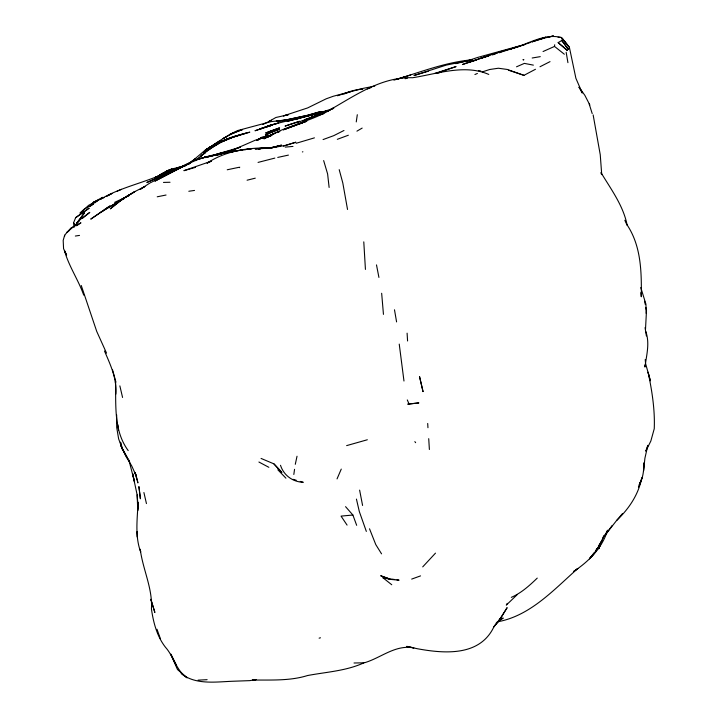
<?xml version="1.0" encoding="UTF-8"?>
<svg xmlns="http://www.w3.org/2000/svg" width="718" height="718" viewBox="0 0 718 718"><rect width="100%" height="100%" fill="white"/><g stroke="black" fill="none" stroke-linecap="round" stroke-linejoin="round"><path stroke-width="1.08" d="M64.647 236.285L64.647 235.271L66.882 232.56M644.979 364.95L644.952 367.077C646.487 355.159 649.97 343.446 645.805 331.51M645.509 329.23L646.487 310.589L645.859 307.475M293.824 474.472L294.551 469.321M356.254 121.916L357.304 114.718M554.449 46.41L554.727 44.758M295.295 464.313L297.028 456.235M64.647 235.271L63.184 240.395L63.579 248.742L66.433 254.746M74.205 227.211L73.541 222.93L75.65 217.662L89.032 208.247L75.65 217.662M568.997 48.537L568.297 49.38L561.79 40.477L562.481 38.835M337.038 478.897L341.265 469.096M239.471 167.671L239.731 167.15M604.152 536.642L607.581 530.216C602.205 548.04 588.625 561.593 573.494 571.582L577.819 568.494C553.892 589.604 530.387 615.865 497.565 621.806M640.052 482.99C643.301 476.878 643.902 469.751 643.777 462.939L643.534 470.999L644.917 458.201L647.833 445.348L645.805 451.182L650.84 441.04L654.242 428.763C655.04 409.852 651.989 390.646 648.076 372.184L650.382 380.8L645.572 363.523L645.222 359.512M507.267 603.344L506.298 605.103L517.382 594.486M638.437 487.118L642.179 477.587L639.226 485.144L641.057 481.123C637.144 496.685 627.954 509.753 616.448 520.685L604.655 535.745L612.221 525.432M595.581 550.859L596.703 549.019M598.39 546.245L601.774 540.717L595.877 551.505L589.505 558.748L594.612 552.115M595.563 551.2L597.807 547.96L596.523 549.62M79.07 221.144L76.593 223.172L84.553 212.761L75.57 225.102L73.541 222.93M616.574 520.532L622.407 513.657M589.505 558.748L593.885 553.623L592.646 555.068M68.748 231.133L67.007 232.327L70.911 228.046L80.954 222.813L76.593 225.784M161.703 175.057C167.77 168.147 177.911 168.362 186.016 165.302M422.722 566.879L435.485 553.138M101.13 198.877C119.134 188.287 140.243 183.584 159.593 175.569L155.259 177.283L178.809 167.276L186.276 165.337M91.186 204.63L93.412 202.341L102.62 197.324L100.152 199.371M76.593 223.172L80.596 219.241L89.795 212.375L82.373 218.443M81.915 211.864L80.138 213.075L84.096 209.288L93.484 204.002L89.921 206.416M537.244 578.107C529.462 585.601 521.34 592.978 511.324 597.358M80.138 213.075L88.646 205.321L97.989 200.304L94.588 203.077M160.572 175.614L163.857 172.715L159.54 175.12L172.051 168.909L167.465 170.588L159.54 175.12M67.007 232.327L76.081 224.42M195.718 160.661L205.303 152.53L200.977 155.806L212.734 146.876L220.507 142.496L203.867 152.719L215.795 144.722L208.247 149.703L212.734 146.876M195.7 160.653L205.303 152.53M165.023 172.607L167.465 170.588L163.381 173.657M129.653 194.623L114.781 203.741L134.751 191.634L122.607 199.03L110.339 208.767L122.607 199.03L134.751 191.634L144.937 186.465L140.172 189.355L150.026 182.937L188.879 163.516L154.962 181.115L180.254 167.761L174.77 170.57C192.792 159.118 213.596 153.885 234.589 151.399L224.644 153.212M496.344 622.766L498.75 620.89L500.805 618.063L507.132 607.661L498.75 620.89L493.76 626.895L500.805 618.063L493.948 626.733C479.902 656.503 444.532 653.766 417.23 648.704L406.774 646.38L413.855 647.914C395.501 644.342 381.043 657.859 364.618 662.714M196.705 159.019L192.577 161.927M262.797 124.537L271.476 120.247M100.744 212.393L90.755 219.116L109.89 205.958L100.744 212.393L124.672 197.728M496.389 622.802L503.21 618.045L500.249 619.58M122.607 199.03L119.807 200.968L126.359 196.597M564.348 54.227L554.817 46.661M105.007 209.36L124.16 198.563M558.164 42.622L567.292 50.431L558.164 42.622L561.754 40.495M356.927 131.152L362.168 128.082M256.873 140.261L262.474 137.021L257.924 139.651M535.466 69.278L523.96 75.336L508.622 70.256M106.273 196.544L112.098 193.393L107.592 195.754M227.427 136.303L222.93 138.664L230.191 134.212L242.603 129.554C229.042 134.033 216.935 142.029 205.554 150.502L220.112 140.863L205.339 150.026L191.194 162.008L195.35 158.875L187.874 163.919L179.976 167.832L184.535 166.029M539.981 66.756L550.033 61.631M343.976 130.488L333.753 135.657L323.064 139.57M260.472 138.718L268.11 134.912L258.085 139.893M256.793 140.54L259.512 139.202M270.641 120.633L268.99 121.423L275.883 117.492L288.349 114.692L283.413 115.903L307.645 107.924L326.214 98.797L333.278 96.257L363.407 88.305L374.814 86.061M114.584 202.386L129.509 195.413M554.26 46.544L543.059 51.525M172.293 171.09L190.629 163.085L186.501 164.835L189.355 163.623M181.115 166.971L146.849 182.498L177.436 169.304M271.314 135.406L263.937 138.825C285.674 125.596 311.549 121.728 333.17 108.149L329.149 110.312C355.087 95.647 381.384 76.682 412.608 77.732C437.226 73.891 464.77 63.911 488.77 74.43M104.254 197.504L93.412 202.341L97.989 200.304M272.167 134.993L267.231 137.192L271.368 135.63M516.52 66.81L524.355 63.39L533.375 65.132M121.45 189.337L117.187 191.185M276.744 132.615L279.652 131.367M474.903 74.519L477.398 73.451M283.547 129.698L302.718 122.688L297.602 124.492M223.558 140.638L231.546 137.515L214.161 144.803L234.633 136.294L221.925 141.114L209.692 147.316L217.258 143.106L205.339 150.026C218.828 141.275 234.248 135.873 249.81 132.157L228.378 138.655L241.562 134.392M268.774 136.034L273.639 134.095L255.016 140.315L231.914 150.403M234.876 132.372L230.191 134.212L237.64 130.559L270.982 121.638L292.379 119.206L287.047 119.744L307.654 115.284L320.345 111.649L307.654 115.284L283.96 120.355M275.775 132.992L270.946 134.894L274.886 133.386M296.812 122.724L319.672 114.458L305.285 119.403M231.546 137.515L218.766 142.496L206.829 150.062C218.371 141.186 232.372 136.905 246.229 133.126M302.7 120.974L317.069 115.427L323.872 113.623M308.525 118.721L317.069 115.427L311.065 117.178L322.66 113.983M231.995 150.367L240.297 147.181L205.671 157.502M276.852 132.633L279.814 131.511M283.565 129.743L290.575 127.095M263.03 127.921L260.104 128.944L272.373 124.752L254.989 130.757L270.219 125.794M283.565 129.743L302.727 122.715M337.316 139.319L348.356 135.226M291.571 126.709L296.597 124.86M303.741 122.365L306.837 121.243L301.802 123.056M411.683 579.094L420.542 575.89M260.104 128.944L270.471 125.076L298.176 118.201M393.904 80.129C419.698 72.446 445.232 62.215 472.211 59.756M487.872 56.148L480.773 58.302L489.927 55.331L462.41 64.539C478.269 59.163 493.957 53.311 510.157 49.004C527.048 45.001 543.589 32.902 561.431 37.515L568.988 46.939L561.494 37.551M503.318 51.409L524.957 44.471L510.812 48.905L518.181 46.697M343.832 94.058L350.905 91.581M496.668 53.06L495.905 53.329L503.345 50.951M436.293 73.38L456.074 66.586L434.462 73.514M499.459 52.755L502.304 51.777M337.514 95.763C345.798 93.259 353.911 89.212 362.734 89.31M205.483 157.574L211.298 155.609M405.123 76.736L396.471 79.474M525.405 44.148L530.252 42.541M410.741 74.914L397.26 79.222M363.73 662.929C345.879 671.016 326.484 671.967 307.537 675.539C289.776 681.095 270.955 679.829 252.485 680.099L255.581 679.632M472.543 61.156L476.231 59.962L468.791 62.358M482.308 71.89L489.667 69.511L498.355 68.228L507.33 69.466L523.96 75.336M272.418 124.779L265.274 127.077L278.79 122.913L273.432 124.447M296.121 143.295L314.43 137.856M370.955 87.632L367.365 88.781L369.438 88.269M205.725 157.574L232.964 150.044L217.096 153.975M283.475 146.14L295.861 142.218L285.217 145.458L274.07 147.396L255.213 148.967L272.014 147.98M333.771 108.418L318.496 113.076L298.338 118.084M186.33 165.293L184.221 165.939L186.366 165.319M346.641 445.618L367.329 439.766M455.715 63.669L472.264 59.603M438.725 72.787L440.753 72.195L438.644 72.751M217.033 154.81L219.152 154.199L217.123 154.702M230.963 150.771L225.174 152.422L232.874 150.233M492.18 54.936L495.411 54.021M207.969 156.488L196.696 159.647L207.969 156.488L204.504 157.161L221.225 154.208L204.504 157.161M518.97 46.069L477.605 57.449L465.067 61.64L472.336 59.684M326.071 111.2L302.179 117.276L328.817 110.671M428.269 71.244L413.972 75.525L446.093 65.141L470.164 60.249M319.115 638.158L320.47 637.79M267.931 126.422L265.893 126.906L270.156 125.758M266.764 148.15L259.431 148.446L270.919 147.998L281.591 145.153L274.814 147.28L268.595 148.267L281.007 145.368L268.595 148.267M195.484 167.375L183.88 170.678L211.379 161.164L207.053 163.157C225.973 150.654 248.67 147.369 270.919 147.998M258.049 162.412L274.841 158.095M323.576 111.739L287.128 121.36L323.441 112.134M247.082 180.209L255.276 178.163M295.367 119.403L298.598 118.605M302.377 151.929L302.897 151.794M217.653 154.639L225.237 152.817L220.166 153.966M272.257 124.959L268.128 125.937L272.364 125.058M544.181 38.126L531.751 41.958L545.985 37.201L539.003 39.364L553.497 35.9L549.36 36.887M266.288 126.808L270.489 125.812M258.821 149.066L260.724 148.626L258.803 149.012M279.661 121.046L281.573 120.597M277.74 157.422L288.421 155.106M227.229 169.78L238.897 167.33M317.733 112.986L328.673 110.716M157.224 196.795L166.055 195.027M405.096 78.702L407.277 78.28M220.255 154.002L222.454 153.607M532.173 58.005L540.286 56.641M256.398 679.551L249.792 680.637L233.987 681.202C216.567 681.75 195.799 685.322 181.142 673.574M303.274 117.24L287.119 120.328L295.188 119.179L281.689 120.795L294.972 119.224M75.345 236.042L79.51 235.405M188.807 191.257L194.515 190.432M242.585 149.981L234.068 151.193L252.171 148.626L244.712 149.685M289.821 119.924L276.259 121.046L295.188 119.179M409.054 403.974L407.743 404.153L418.899 402.906L409.054 403.974L407.294 399.935M285.261 147.118L292.98 146.409M356.666 525.325L352.888 515.03L341.05 516.107L347.072 525.1M198.096 680.143L207.125 679.677M358.345 89.472L362.464 89.328M163.471 182.417L170.022 182.255M354.019 663.001L363.999 662.822M558.057 37.282L561.431 37.515M478.52 70.687L480.8 71.001M391.75 584.748L382.963 577.775L389.407 578.735M391.561 579.058L394.774 579.543M396.928 579.857L399.073 580.18L390.843 579.426L382.963 577.775M293.177 479.346L296.202 480.234M300.232 481.419L303.256 482.316C292.756 481.931 283.745 475.415 280.505 465.291M261.065 458.434L273.881 463.846L281.411 471.816M258.911 462.024L268.855 467.31M561.79 40.477L568.297 49.38M277.812 469.743L285.917 478.179M273.881 463.846L281.905 472.516M345.564 506.657L352.888 515.03M562.472 38.664L569.383 47.307L575.899 78.316L582.28 93.026L579.031 87.309M414.842 441.624L415.641 442.683M579.076 87.192L584.838 95.314L589.855 105.016M381.554 553.847L375.783 544.603L369.519 528.789M129.087 460.821L134.553 481.984L132.597 473.539L137.138 494.846L137.766 510.507L138.071 502.699C137.317 519.042 134.867 536.256 140.656 551.954L140.243 549.261C142.792 569.464 152.719 588.204 151.435 609.052C153.419 622.56 156.883 636.202 165.4 647.169C173.891 656.566 176.17 670.711 187.165 677.837L177.481 669.526L170.821 654.394M626.617 224.178C641.264 245.664 641.587 271.79 641.291 296.758L640.86 292.666M128.19 450.59C113.291 430.172 116.217 404.88 115.454 381.195M170.938 654.152L176.036 664.536M66.612 255.087L64.414 250.429C68.748 266.207 78.334 279.769 83.728 295.134M106.551 353.148L96.733 331.42L81.26 285.495M624.84 220.255L626.105 223.235M104.487 351.003C110.384 364.699 117.097 378.754 115.84 394.137M366.342 531.419L359.314 511.539L356.433 499.091M156.991 629.246L160.455 638.894M112.555 369.896L115.948 382.156M640.77 287.577L645.931 304.172L646.173 313.353M589.173 103.93L592.206 113.588M323.656 160.572L327.614 173.962L329.122 187.452M135.19 472.498L137.515 480.62M627.236 225.533C623.377 205.689 611.153 189.516 601.002 172.598L601.54 174.618M129.105 460.166L129.716 462.32M339.201 169.654L342.8 182.955L347.53 209.468M120.714 442.333L122.518 449.441L128.073 459.143L121.18 446.255L120.382 442.252M119.861 385.88L122.563 397.458M359.619 490.125L362.581 505.454M143.905 492.53L146.445 503.587M644.593 301.246L645.231 304.36M593.149 114.907L600.248 154.72L601.72 174.519M376.492 264.897L378.924 277.426M567.929 62.663L566.17 52.261M394.487 309.781L396.587 321.915M137.641 481.392L137.901 482.927L134.858 472.345L136.16 475.738L131.645 465.749L125.883 456.289L121.18 446.255L122.518 449.441L118.632 438.869L116.693 427.336L116.657 414.878M645.06 327.632L646.406 335.988M381.662 293.276L383.457 314.376M117.851 424.706L118.506 430.163M399.235 344.101L403.974 381.025M363.784 241.858L365.435 269.421M137.533 500.509L138.152 508.452L137.138 494.846M407.097 333.161L407.573 340.987M427.704 423.467L427.955 427.704M428.727 438.662L429.382 449.504M115.481 382.021L115.544 383.681M603.766 535.951L598.785 548.687L603.766 535.951M265.202 137.111L263.309 138.036L265.202 137.111M225.299 140.351L221.557 142.002L233.35 136.985L225.299 140.351M270.892 132.525L265.346 134.804L279.562 129.096L270.892 132.525M271.027 130.882L265.597 133.036L279.562 127.849L271.027 130.882M299.487 121.333L285.208 126.036L299.487 121.333M523.745 59.747L523.126 59.773L523.745 59.747M390.843 579.426L380.845 575.818L390.843 579.426M154.819 612.31L150.87 599.359L154.819 612.31M423.028 391.579L419.536 376.618L423.028 391.579M140.342 498.005L138.897 486.562L140.405 498.777L140.342 498.005M137.3 532.783L137.264 531.455L137.362 537.163L137.3 532.783"/></g></svg>
